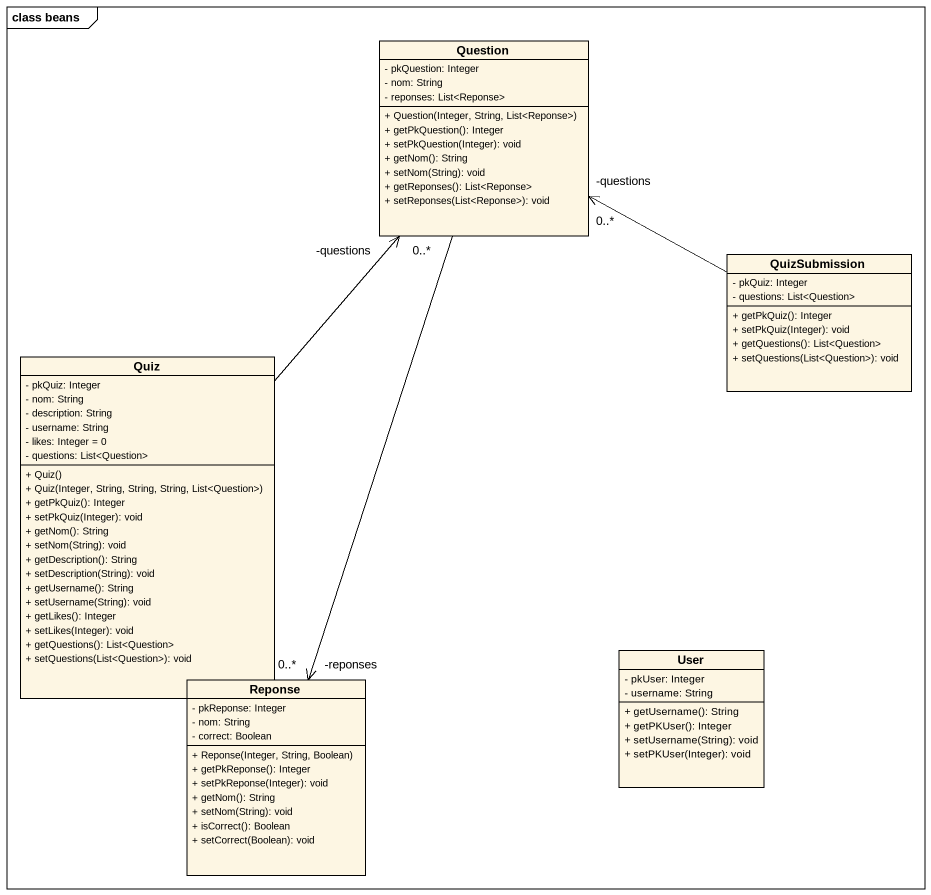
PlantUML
@startuml
mainframe class beans
hide circle
hide empty members
skinparam classAttributeIconSize 0
class Question {
  - pkQuestion: Integer
  - nom: String
  - reponses: List<Reponse>
  + Question(Integer, String, List<Reponse>)
  + getPkQuestion(): Integer
  + setPkQuestion(Integer): void
  + getNom(): String
  + setNom(String): void
  + getReponses(): List<Reponse>
  + setReponses(List<Reponse>): void
}
class QuizSubmission {
  - pkQuiz: Integer
  - questions: List<Question>
  + getPkQuiz(): Integer
  + setPkQuiz(Integer): void
  + getQuestions(): List<Question>
  + setQuestions(List<Question>): void
}
class Quiz {
  - pkQuiz: Integer
  - nom: String
  - description: String
  - username: String
  - likes: Integer = 0
  - questions: List<Question>
  + Quiz()
  + Quiz(Integer, String, String, String, List<Question>)
  + getPkQuiz(): Integer
  + setPkQuiz(Integer): void
  + getNom(): String
  + setNom(String): void
  + getDescription(): String
  + setDescription(String): void
  + getUsername(): String
  + setUsername(String): void
  + getLikes(): Integer
  + setLikes(Integer): void
  + getQuestions(): List<Question>
  + setQuestions(List<Question>): void
}
class User {
  - pkUser: Integer
  - username: String
  + getUsername(): String
  + getPKUser(): Integer
  + setUsername(String): void
  + setPKUser(Integer): void
}
class Reponse {
  - pkReponse: Integer
  - nom: String
  - correct: Boolean
  + Reponse(Integer, String, Boolean)
  + getPkReponse(): Integer
  + setPkReponse(Integer): void
  + getNom(): String
  + setNom(String): void
  + isCorrect(): Boolean
  + setCorrect(Boolean): void
}
Question --> "-reponses\n0..*" Reponse
QuizSubmission -left-> "-questions\n0..*" Question
Quiz -up-> "-questions\n0..*" Question
@enduml
